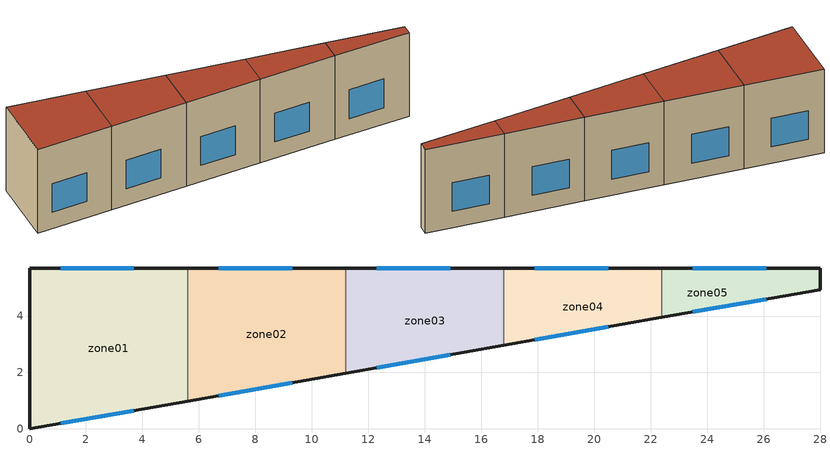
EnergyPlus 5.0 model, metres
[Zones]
zone01
 floor ground (GROUND_FLOOR): 0,5.7 5.6,5.7 5.6,0.99 0,0 z0
 wall outside (EXT_WALL): 5.6,5.7 0,5.7 0,0 5.6,0.99 z0:6.4
 wall to zone02 (ADJ_WALL): 5.6,0.99 5.6,5.7 z0:6.4
 window (EXT_WINDOW1): 1.1,0.19 3.7,0.65 / 3.7,5.7 1.1,5.7 z1.25:3.45
 roof outside (EXT_ROOF): 0,0 5.6,0.99 5.6,5.7 0,5.7 z6.4
zone02
 floor ground (GROUND_FLOOR): 5.6,5.7 11.2,5.7 11.2,1.97 5.6,0.99 z0
 wall outside (EXT_WALL): 5.6,0.99 11.2,1.97 / 11.2,5.7 5.6,5.7 z0:6.4
 wall to zone03 (ADJ_WALL): 11.2,1.97 11.2,5.7 z0:6.4
 wall to zone01 (ADJ_WALL): 5.6,5.7 5.6,0.99 z0:6.4
 window (EXT_WINDOW1): 6.7,1.18 9.3,1.64 / 9.3,5.7 6.7,5.7 z1.25:3.45
 roof outside (EXT_ROOF): 5.6,0.99 11.2,1.97 11.2,5.7 5.6,5.7 z6.4
zone03
 floor ground (GROUND_FLOOR): 11.2,5.7 16.8,5.7 16.8,2.96 11.2,1.97 z0
 wall outside (EXT_WALL): 11.2,1.97 16.8,2.96 / 16.8,5.7 11.2,5.7 z0:6.4
 wall to zone04 (ADJ_WALL): 16.8,2.96 16.8,5.7 z0:6.4
 wall to zone02 (ADJ_WALL): 11.2,5.7 11.2,1.97 z0:6.4
 window (EXT_WINDOW1): 12.3,2.17 14.9,2.63 / 14.9,5.7 12.3,5.7 z1.25:3.45
 roof outside (EXT_ROOF): 11.2,1.97 16.8,2.96 16.8,5.7 11.2,5.7 z6.4
zone04
 floor ground (GROUND_FLOOR): 16.8,5.7 22.4,5.7 22.4,3.95 16.8,2.96 z0
 wall outside (EXT_WALL): 16.8,2.96 22.4,3.95 / 22.4,5.7 16.8,5.7 z0:6.4
 wall to zone05 (ADJ_WALL): 22.4,3.95 22.4,5.7 z0:6.4
 wall to zone03 (ADJ_WALL): 16.8,5.7 16.8,2.96 z0:6.4
 window (EXT_WINDOW1): 17.9,3.16 20.5,3.61 / 20.5,5.7 17.9,5.7 z1.25:3.45
 roof outside (EXT_ROOF): 16.8,2.96 22.4,3.95 22.4,5.7 16.8,5.7 z6.4
zone05
 floor ground (GROUND_FLOOR): 22.4,5.7 28,5.7 28,4.94 22.4,3.95 z0
 wall outside (EXT_WALL): 22.4,3.95 28,4.94 28,5.7 22.4,5.7 z0:6.4
 wall to zone04 (ADJ_WALL): 22.4,5.7 22.4,3.95 z0:6.4
 window (EXT_WINDOW1): 23.5,4.14 26.1,4.6 / 26.1,5.7 23.5,5.7 z1.25:3.45
 roof outside (EXT_ROOF): 22.4,3.95 28,4.94 28,5.7 22.4,5.7 z6.4
[Building]
zone03: North Axis {deg}=0; Terrain=City; Loads Convergence Tolerance Value=0; Temperature Convergence Tolerance Value {deltaC}=0; Solar Distribution=FullInteriorAndExterior; Maximum Number of Warmup Days=0
[Site:Location]
not used: Latitude {deg}=0; Longitude {deg}=0; Time Zone {hr}=0; Elevation {m}=0
[Construction]
GROUND_FLOOR; EXT_WALL; EXT_ROOF; ADJ_WALL; EXT_WINDOW1: 
[WindowProperty:ShadingControl]
ESHADE=0; ISHADE=INPUT 1*MAX_ISHADE : SHADECNTRL=ISHADE_INTERNAL
[SurfaceProperty:OtherSideCoefficients]
BOUNDARY=IDENTICAL; BOUNDARY=INPUT 1*TBOUNDARY; BOUNDARY=INPUT 1*TBOUNDARY_2; BOUNDARY=INPUT 1*TBOUNDARY_3; BOUNDARY=INPUT 1*TGROUND; BOUNDARY=20; BOUNDARY=15
[Zone]
zone01; zone02; zone03; zone04; zone05: 0, 0, 0, 0, , 1
